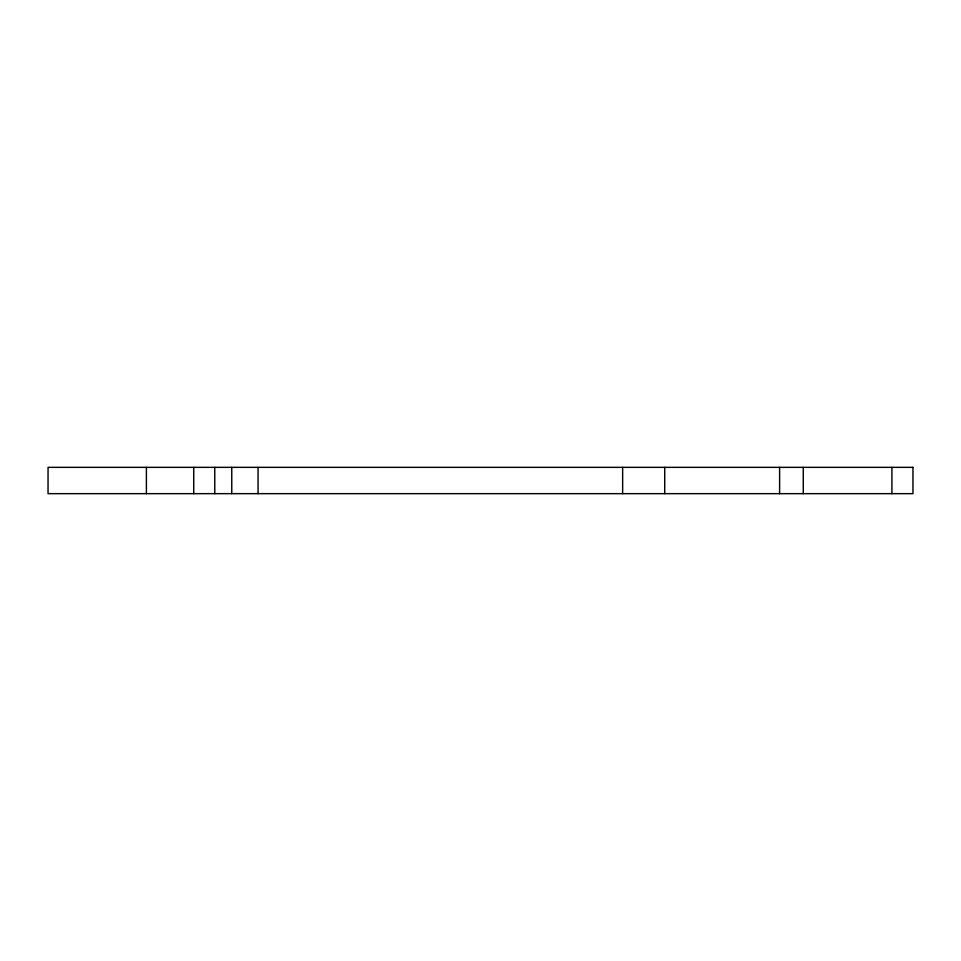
<?xml version="1.0" encoding="UTF-8"?>
<svg xmlns="http://www.w3.org/2000/svg" width="961" height="961" viewBox="0 0 961 961"><rect width="100%" height="100%" fill="white"/><g stroke="black" fill="none" stroke-linecap="round" stroke-linejoin="round"><path stroke-width="1.44" d="M891.904 467.346L891.904 493.654M803.276 467.346L803.276 493.654M779.611 467.346L779.611 493.654M664.724 467.346L664.724 493.654M622.644 467.346L622.644 493.654M258.065 467.346L258.065 493.654M231.757 467.346L231.757 493.654M214.771 467.346L214.771 493.654M193.738 467.346L193.738 493.654M146.396 467.346L146.396 493.654M912.95 467.346L48.05 467.346L48.05 493.654L912.95 493.654L912.95 467.346"/></g></svg>
